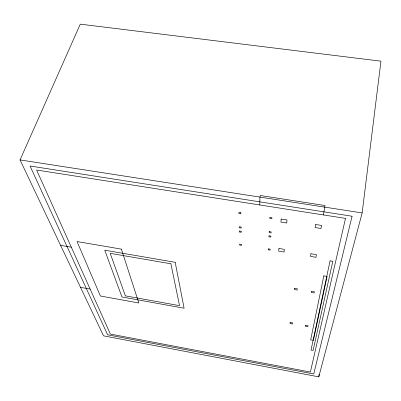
<?xml version="1.0" encoding="UTF-8"?>
<svg xmlns="http://www.w3.org/2000/svg" width="401" height="401" viewBox="0 0 401 401"><rect width="100%" height="100%" fill="white"/><g stroke="black" fill="none" stroke-linecap="round" stroke-linejoin="round"><path stroke-width="0.6" d="M259.758 204.961L259.958 197.097L260.299 195.508L325.021 205.518L323.401 214.931M362.143 212.931L380.95 61.178L80.29 24.15L20.05 159.919L103.538 335.843L318.79 376.85L362.143 212.931L20.05 159.919M318.79 376.85L319.141 374.379M60.601 245.367L71.318 247.211M80.521 287.347L90.145 289.086M268.319 248.886L268.274 249.808L270.139 250.119L270.189 249.196L268.319 248.886M268.971 235.818L268.921 236.801L270.85 237.116L270.906 236.134L268.971 235.818M269.181 231.598L269.131 232.605L271.081 232.921L271.136 231.918L269.181 231.598M269.893 217.337L269.838 218.415L271.858 218.735L271.913 217.658L269.893 217.337M278.916 248.47L278.715 251.121L284.093 252.013L284.334 249.362L278.916 248.47M281.176 219.031L280.941 222.094L286.725 223.016L287.006 219.959L281.176 219.031M290.129 322.504L289.998 323.502L292.499 323.953L292.635 322.955L290.129 322.504M294.56 288.324L294.404 289.557L297.171 290.038L297.341 288.805L294.56 288.324M310.93 253.758L310.509 256.389L315.963 257.297L316.424 254.66L310.93 253.758M315.622 224.505L315.131 227.547L321 228.485L321.532 225.442L315.622 224.505M305.512 325.276L305.336 326.269L307.853 326.725L308.038 325.732L305.512 325.276M311.617 291.276L311.397 292.499L314.183 292.981L314.414 291.758L311.617 291.276M323.808 275.868L310.685 339.827L313.382 340.324L327.091 276.424L323.808 275.868M330.073 260.835L311.016 350.083L313.111 350.474L332.82 261.292L330.073 260.835M345.502 218.39L310.374 372.053L110.375 334.083L36.606 170.014L345.502 218.39M352.073 216.234L313.762 373.983L107.618 334.795L30.04 166.009L352.073 216.234M240.841 212.72L238.826 212.4L238.851 213.482L240.861 213.803L240.841 212.72M241.106 227.056L239.156 226.74L239.181 227.748L241.121 228.064L241.106 227.056M241.181 231.292L239.257 230.981L239.277 231.968L241.201 232.284L241.181 231.292M241.422 244.43L239.557 244.124L239.577 245.051L241.442 245.357L241.422 244.43M121.373 249.126L77.042 241.552L100.395 295.993L138.846 302.991L121.373 249.126M175.197 262.299L104.746 250.199L121.939 296.956L184.094 308.224L175.197 262.299M170.906 263.793L110.215 253.337L125.378 295.858L179.528 305.657L170.906 263.793"/></g></svg>
